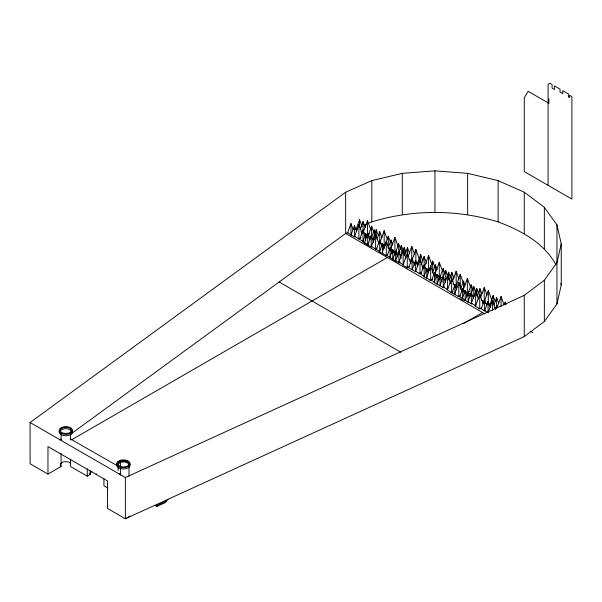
<?xml version="1.0" encoding="UTF-8"?>
<svg xmlns="http://www.w3.org/2000/svg" width="602" height="602" viewBox="0 0 602 602"><rect width="100%" height="100%" fill="white"/><g stroke="black" fill="none" stroke-linecap="round" stroke-linejoin="round"><path stroke-width="0.9" d="M561.26 243.78L556.955 262.653L544.343 280.239L524.267 295.341L125.359 477.521L30.1 422.521L345.653 192.219L371.81 180.63L402.271 173.346L434.96 170.855L467.649 173.346L498.11 180.63L524.267 192.219L544.343 207.314L556.955 224.907L561.26 243.78L561.26 285.024L556.955 303.897L544.343 321.483L524.267 336.586L125.359 518.773L107.502 508.457L107.502 480.96L47.964 446.586L47.964 474.083L61.058 466.52L61.058 453.494M353.111 229.512L350.966 223.56L347.602 232.914L354.465 236.872L355.135 236.481M351.094 234.833L354.465 225.479L356.602 231.431M362.005 226.457L359.552 219.662L356.188 229.008L357.535 229.791M362.246 233.847L358.89 224.516L354.608 236.39L358.89 238.859L361.027 237.624M360.289 229.234L363.051 221.581L365.188 227.533M363.014 230.054L359.642 239.4L363.014 241.349L363.014 230.054L365.158 236.007M363.194 232.492L367.476 220.618L370.832 229.949M366.881 237.09L365.715 233.854L362.803 241.936L365.715 243.705L366.294 243.366M369.824 239.596L367.679 233.651L364.308 242.997L371.171 246.955L371.848 246.572M373.744 232.101L371.6 226.156L368.228 235.502L370.922 237.06M367.807 244.916L371.171 235.57L373.624 242.373M371.682 237.233L374.301 229.949L375.467 233.185M378.41 235.698L376.265 229.746L372.894 239.099L374.241 239.874M378.959 243.93L375.595 234.607L371.321 246.481L375.595 248.95L377.025 248.122M377.002 239.318L379.757 231.672L381.901 237.617M380.208 241.733L384.181 230.701L387.236 239.182M382.428 243.938L379.508 252.027L382.428 253.705L382.428 243.938L384.174 248.792M389.667 250.658L386.311 241.327L382.029 253.201L386.311 255.669L387.733 254.849M384.941 245.593L388.305 236.24L390.45 242.192M388.094 248.129L391.014 240.04L392.76 244.894M390.111 247.663L387.191 255.752L390.111 257.43L390.111 247.663L392.143 253.322M394.897 237.429L390.615 249.303L394.897 251.771L394.897 237.429L398.253 246.752M392.707 249.499L389.795 257.588L392.707 259.266L392.707 249.499L394.746 255.158M392.752 259.394L395.664 251.312L397.704 256.971M398.697 243.765L395.777 251.847L398.697 253.532L398.697 243.765L400.736 249.424M401.331 258.288L398.885 251.485L395.514 260.839L398.885 262.781L400.232 262.005M398.381 253.69L401.293 245.601L403.332 251.26M405.996 252.261L404.251 247.407L398.9 262.239L403.182 264.714L403.182 250.364L405.929 258.002M404.71 255.233L407.471 247.588L409.608 253.532M410.925 263.601L407.261 253.419L402.979 265.294L407.261 267.762L409.398 266.528M408.103 256.648L411.768 246.466L414.515 254.104M414.53 265.256L412.077 258.454L408.713 267.807L412.077 269.839L412.754 269.455M411.873 260.546L415.847 249.521L419.203 258.852M417.713 266.325L415.568 260.373L412.204 269.726L415.568 271.765L416.245 271.374M422.807 260.5L420.663 254.556L417.299 263.902L418.646 264.684M423.356 268.74L419.993 259.409L415.719 271.284L419.993 273.872L420.851 273.376M421.091 264.978L424.154 256.475L426.607 263.277M424.305 267.386L428.579 255.511L431.943 264.842M426.826 268.748L423.913 276.83L426.826 278.515L426.826 268.748L428.278 272.789M430.708 266.129L426.434 278.004L430.708 280.472L430.708 266.129L433.764 274.61M429.339 270.396L432.71 261.05L434.847 266.995M432.499 272.932L435.412 264.842L437.157 269.696M436.254 277.319L434.509 272.473L431.596 280.555L434.509 282.24L435.088 281.984M442.658 271.562L439.294 262.231L435.02 274.106L439.294 276.574L440.717 275.754M439.144 279.968L437.105 274.309L434.192 282.391L440.062 285.882L440.062 276.115L442.101 281.774M440.062 276.115L437.15 284.204L437.684 283.82M444.84 273.421L443.095 268.567L440.182 276.657L443.095 278.335M443.283 276.288L439.911 285.641L443.283 287.583L443.283 276.288L445.427 282.24M443.072 277.68L445.691 270.403L447.73 276.07M450.687 277.876L448.648 272.217L443.305 287.049L447.579 289.517L447.579 275.174L450.635 283.655M449.115 280.043L451.869 272.39L454.013 278.342M451.658 278.229L447.384 290.104L451.658 292.572L451.658 278.229L454.713 286.71M452.501 281.45L456.166 271.276L458.912 278.907M454.909 284.957L451.997 293.046L454.909 294.724L454.909 284.957L456.655 289.81M463.299 282.805L460.244 274.324L455.97 286.198L457.392 287.026M462.155 291.677L458.792 282.346L454.518 294.22L458.792 296.688L460.214 295.868M460.869 288.335L463.495 281.059L464.947 285.1M462.592 288.682L459.68 296.771L462.592 298.449L462.592 288.682L464.338 293.535M470.433 286.928L467.378 278.448L463.104 290.322L467.378 292.79L469.515 291.556M467.227 296.176L465.188 290.518L462.276 298.607L468.145 302.099L468.145 292.331L469.891 297.177M465.233 300.413L468.145 292.331M472.924 289.637L471.178 284.784L468.266 292.873L471.178 294.551M471.366 292.504L467.995 301.858L471.366 303.799L471.366 292.504L473.511 298.457M470.862 294.709L473.774 286.62L475.813 292.279M478.477 293.279L476.731 288.426L471.389 303.257L475.663 305.733L475.663 291.383L478.409 299.021M477.198 296.252L479.952 288.606L481.788 293.708M483.105 303.769L479.741 294.438L475.467 306.313L479.741 308.781L481.878 307.547M480.584 297.666L484.249 287.485L486.995 295.123M486.702 305.425L484.557 299.472L481.194 308.826L484.557 310.865L485.235 310.474M484.663 300.722L488.327 290.54L491.691 299.871M490.194 307.344L488.056 301.391L484.685 310.745L488.056 312.686M495.288 301.519L493.143 295.574L489.78 304.921L491.127 305.703M488.199 312.303L492.481 300.428L495.536 308.909M493.881 305.146L496.642 297.493L498.78 303.446M495.378 309.368L496.605 305.966L497.214 307.667M497.094 307.554L501.067 296.53L504.122 305.011M504.273 304.62L505.191 302.069L506.109 304.62M167.913 499.336L165.249 502.617L157.272 506.259L154.616 505.409M70.584 434.223L345.653 233.463L348.024 232.417M350.966 234.17L350.296 234.562L350.966 234.953L351.643 234.562M353.788 236.481L354.465 236.097M359.74 238.49L358.89 238.979L358.032 238.49M363.909 232.899L367.476 234.961L369.613 233.726M363.014 240.665L362.336 241.056L363.014 241.44M365.136 243.366L365.715 243.027M373.722 239.468L374.301 239.129M367.679 244.262L367.009 244.645L367.679 245.037L368.356 244.645M376.453 248.573L375.595 249.07L374.745 248.573M379.907 242.576L384.181 245.044L385.611 244.224M385.039 244.675L384.181 245.165L383.331 244.675M379.719 250.756L379.049 251.139L379.719 251.531M382.428 253.118L381.841 253.45L383.007 253.45M59.523 439.911L61.058 439.024M391.593 249.552L391.014 249.89L388.824 248.543M387.161 255.293L386.311 255.79L385.453 255.293M70.584 439.024L116.743 465.466M396.319 250.944L394.897 251.892L394.039 251.395M69.967 439.919A6.103 3.522 0 0 0 70.584 439.535L70.765 438.918M71.457 439.896L387.334 257.528M390.111 256.843L389.524 257.174L390.111 257.513M392.707 258.679L392.12 259.01L395.664 261.08L396.244 260.824M392.707 259.349L393.287 259.01M401.873 255.113L400.706 255.113M395.664 260.485L395.085 260.824L395.664 261.155L395.664 251.312M398.885 262.096L398.208 262.487L398.885 262.871L399.555 262.487M407.261 266.897L406.403 267.393L407.261 267.882L408.111 267.393M416.561 263.45L417.984 262.63M419.142 273.376L419.993 272.887M421.423 272.932L419.993 273.752L419.993 259.409M425.02 267.792L428.579 269.854L430.009 269.026M429.437 269.478L428.579 269.974L427.729 269.478M424.124 275.558L423.447 275.949L424.124 276.333M426.826 277.921L426.239 278.259L427.405 278.259M435.991 274.361L434.825 274.361M70.584 459.04L70.584 466.52L87.26 476.144L90.232 474.429L90.232 470.764M432.846 279.238L430.708 280.592L429.851 280.103M440.152 276.198L439.294 276.694L438.437 276.198M434.509 281.646L433.922 281.984L434.509 282.315L434.509 272.473M445.691 279.584L445.111 279.922L445.691 280.254L445.691 270.403M440.649 285.626L439.483 285.626M443.283 286.906L442.605 287.289L443.283 287.681L444.63 286.808M119.061 474.286L120.596 473.398M453.08 291.744L451.658 292.692L450.8 292.196M454.909 294.137L454.322 294.468L454.909 294.807M463.495 290.909L464.074 290.57M459.65 296.312L458.792 296.809L457.934 296.312M468.236 292.414L467.378 292.911L466.52 292.414M462.592 297.862L462.005 298.193L463.171 298.193M471.178 293.957L470.591 294.295L471.178 294.634M464.609 300.029L465.188 299.698M465.188 300.368L465.767 300.029M473.774 295.793L473.195 296.131L474.353 296.131M468.145 301.504L467.566 301.843L468.732 301.843M471.366 303.115L470.689 303.506L471.366 303.897L472.036 303.506M480.599 308.412L479.741 308.901L478.883 308.412M488.327 304.883L491.179 303.235M483.888 310.474L484.557 310.083M130.122 516.019L125.359 518.773L125.359 477.521M463.164 323.741L482.593 312.528M155.948 505.838L166.581 500.977M355.165 229.249L356.828 228.512M364.323 225.193L365.986 224.456M368.484 223.35L371.81 221.875C412.776 209.323 457.144 209.323 498.11 221.875C520.82 230.461 543.832 242.606 555.909 264.684M494.618 307.622L495.965 308.397M453.314 283.971L456.166 285.619L456.166 271.276M481.397 300.187L484.249 301.828L484.249 287.485M455.308 285.243L456.166 285.739M444.231 279.336L445.691 280.171M472.314 295.544L473.774 296.387L473.774 286.62M366.618 234.584L367.476 235.081M422.137 266.603L423.484 267.378M485.475 303.235L487.612 304.469M408.916 259.169L411.768 260.809L411.768 246.466M361.027 231.71L362.374 232.485M433.222 273.353L435.412 274.61L435.412 264.842M460.583 289.148L463.495 290.826L463.495 281.059M371.389 238.038L374.301 239.799M399.103 254.104L401.293 255.368L401.293 245.601M412.995 262.216L415.132 263.45M468.401 294.649L470.455 295.83M368.725 237.933L370.328 238.851M382.323 245.782L384.723 247.166M390.322 250.394L391.917 251.32M393.52 252.238L395.115 253.164M396.605 254.021L397.967 254.812M530.926 331.574L532.853 332.688M446.722 289.141L447.579 289.637M474.805 305.357L475.663 305.854M402.324 264.338L403.182 264.835M459.815 298.547L463.239 300.526M484.994 313.913L345.653 233.463L345.653 192.219M279.155 281.999L400.804 352.23M155.67 505.334L157.272 506.259M107.893 488.064L103.928 485.769L103.928 478.439M47.964 474.083L30.1 463.773L30.1 422.521M426.57 271.75L424.124 264.948L420.753 274.294L424.124 276.243L424.154 256.475M381.864 246.09L379.719 240.138L376.355 249.491L379.719 251.433L379.757 231.672M560.853 283.226L561.26 285.024M556.955 224.907L556.955 303.897M548.934 98.924L548.934 103.333L528.172 91.346L524.267 97.757L524.267 171.593L571.9 199.089L571.9 96.636L569.545 95.274L569.545 97.614L568.386 96.945L568.386 93.942L562.765 90.691L562.765 93.701L560.041 92.129L560.041 89.119L554.45 85.89L554.45 89.525L552.087 88.163L552.087 84.528L549.837 83.226L548.083 84.242L548.083 185.341M544.343 207.314L544.343 248.566M544.343 280.239L544.343 321.483M524.267 192.219L524.267 233.463M524.267 295.341L524.267 336.586M505.191 302.069L505.191 304.672M501.067 296.53L501.067 306.388M498.11 180.63L498.11 221.875M496.642 297.493L496.642 307.05M496.605 305.966L496.605 308.57M493.143 295.574L493.143 303.393M492.481 300.428L492.481 310.293M488.327 290.54L488.327 303.092M488.056 301.391L488.056 311.821M484.557 299.472L484.557 310.767M479.952 288.606L479.952 295.552M479.741 294.438L479.741 308.781M476.731 288.426L476.731 295.529M471.178 284.784L471.178 293.663M467.649 173.346L467.649 214.59M467.378 278.448L467.378 292.79M465.188 290.518L465.188 300.285M460.244 274.324L460.244 287.771M458.792 282.346L458.792 296.688M451.869 272.39L451.869 281.081M448.648 272.217L448.648 279.32M443.095 268.567L443.095 277.447M439.294 262.231L439.294 276.574M437.105 274.309L437.105 284.076M434.96 170.855L434.96 212.107M432.71 261.05L432.71 271.472M428.579 255.511L428.579 269.854M420.663 254.556L420.663 262.374M415.847 249.521L415.847 262.969M415.568 260.373L415.568 271.668M412.077 258.454L412.077 269.749M407.471 247.588L407.471 255.406M407.261 253.419L407.261 267.762M404.251 247.407L404.251 255.398M402.271 173.346L402.271 214.59M398.885 251.485L398.885 262.781M391.014 240.04L391.014 249.807M388.305 236.24L388.305 247.535M386.311 241.327L386.311 255.669M384.181 230.701L384.181 245.044M376.265 229.746L376.265 237.564M375.595 234.607L375.595 248.95M374.301 229.949L374.301 235.277M371.81 180.63L371.81 221.875M371.6 226.156L371.6 237.451M371.171 235.57L371.171 246.865M367.679 233.651L367.679 244.946M367.476 220.618L367.476 234.961M365.715 233.854L365.715 240.958M363.051 221.581L363.051 231.138M359.552 219.662L359.552 227.481M358.89 224.516L358.89 238.859M354.465 225.479L354.465 236.774M350.966 223.56L350.966 234.855M129.016 466.979L129.016 476.144M129.016 465.15A5.553 3.206 0 0 0 126.194 462.351A5.553 3.206 0 0 0 120.596 462.396L120.596 466.979M120.596 467.897L120.596 475.136M118.105 466.949L118.105 470.553M87.26 468.815L87.26 476.144M70.584 434.433L70.584 439.535M61.058 433.515L61.058 439.535A6.103 3.522 0 0 0 61.682 439.919M96.568 473.789A3.401 1.964 0 0 1 96.185 474.429M90.232 474.429A3.401 1.964 0 0 1 89.849 473.789M89.864 473.112A3.401 1.964 0 0 1 92.053 471.629M61.058 466.52A5.553 3.206 0 0 1 60.366 465.474M60.343 464.353A5.553 3.206 0 0 1 64.85 461.711A5.553 3.206 0 0 1 70.66 463.292M60.343 431.341A5.553 3.206 0 0 1 65.821 428.654A5.553 3.206 0 0 1 71.307 431.341M118.105 465.15A5.794 3.341 0 0 1 120.596 462.396M72.549 431.544A6.735 3.89 0 0 1 65.573 435.78A6.735 3.89 0 0 1 59.207 431.228M129.641 463.698A6.735 3.89 0 0 1 123.282 469.026A6.735 3.89 0 0 1 117.202 463.593M118.097 462.72A6.735 3.89 0 0 1 128.79 462.81M62.224 428.037A5.553 3.206 0 0 0 61.058 432.138A6.103 3.522 0 0 0 70.584 432.138A5.553 3.206 0 0 0 69.418 428.037A5.553 3.206 0 0 0 62.224 428.037M61.532 433.5A6.735 3.89 0 0 0 72.481 431.182A6.735 3.89 0 0 0 63.519 426.863A6.735 3.89 0 0 0 61.532 433.5M119.204 466.813A6.735 3.89 0 0 0 130.047 464.323A6.735 3.89 0 0 0 120.897 460.146A6.735 3.89 0 0 0 119.204 466.813M127.699 461.696A5.553 3.206 0 0 0 120.596 461.019A5.794 3.341 0 0 0 120.596 466.52A5.553 3.206 0 0 0 127.699 465.85A5.553 3.206 0 0 0 127.699 461.696"/></g></svg>
